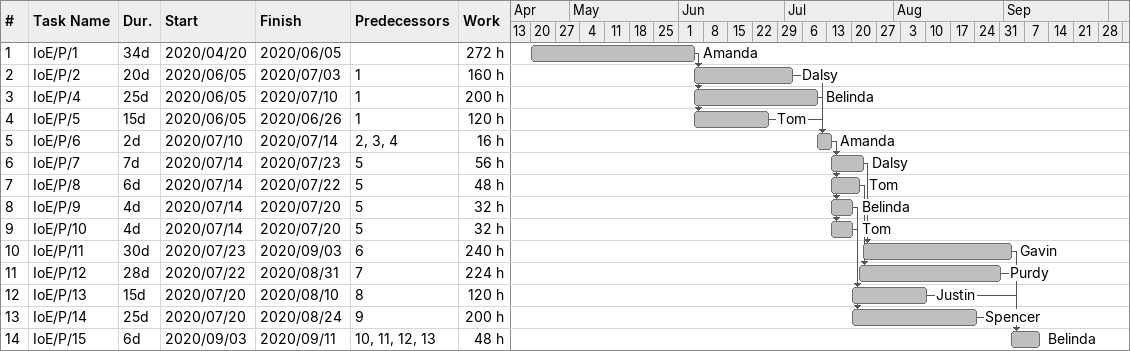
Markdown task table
| ID | Task | Duration | Start | Finish | Predecessors | Resources | Work (h) |
|---|---|---|---|---|---|---|---|
| 1 | IoE/P/1 | 34d | 2020-04-20 | 2020-06-05 |  | Amanda | 272 |
| 2 | IoE/P/2 | 20d | 2020-06-05 | 2020-07-03 | 1 | Dalsy | 160 |
| 3 | IoE/P/4 | 25d | 2020-06-05 | 2020-07-10 | 1 | Belinda | 200 |
| 4 | IoE/P/5 | 15d | 2020-06-05 | 2020-06-26 | 1 | Tom | 120 |
| 5 | IoE/P/6 | 2d | 2020-07-10 | 2020-07-14 | 2, 3, 4 | Amanda | 16 |
| 6 | IoE/P/7 | 7d | 2020-07-14 | 2020-07-23 | 5 | Dalsy | 56 |
| 7 | IoE/P/8 | 6d | 2020-07-14 | 2020-07-22 | 5 | Tom | 48 |
| 8 | IoE/P/9 | 4d | 2020-07-14 | 2020-07-20 | 5 | Belinda | 32 |
| 9 | IoE/P/10 | 4d | 2020-07-14 | 2020-07-20 | 5 | Tom | 32 |
| 10 | IoE/P/11 | 30d | 2020-07-23 | 2020-09-03 | 6 | Gavin | 240 |
| 11 | IoE/P/12 | 28d | 2020-07-22 | 2020-08-31 | 7 | Purdy | 224 |
| 12 | IoE/P/13 | 15d | 2020-07-20 | 2020-08-10 | 8 | Justin | 120 |
| 13 | IoE/P/14 | 25d | 2020-07-20 | 2020-08-24 | 9 | Spencer | 200 |
| 14 | IoE/P/15 | 6d | 2020-09-03 | 2020-09-11 | 10, 11, 12, 13 | Belinda | 48 |
